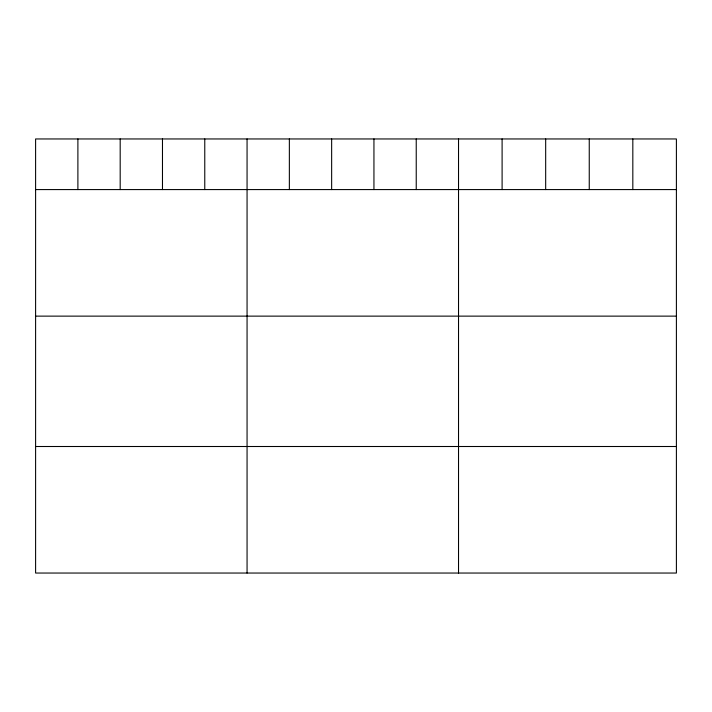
<?xml version="1.0" encoding="UTF-8"?>
<svg xmlns="http://www.w3.org/2000/svg" width="712" height="712" viewBox="0 0 712 712"><rect width="100%" height="100%" fill="white"/><g stroke="black" fill="none" stroke-linecap="round" stroke-linejoin="round"><path stroke-width="1.07" d="M676.4 189.579L676.4 573.044L35.6 573.044L35.6 138.956L676.4 138.956L676.4 189.579L35.6 189.579M35.6 316.128L676.4 316.128M35.6 446.504L676.4 446.504M632.826 138.956L632.826 189.579M589.251 138.956L589.251 189.579M545.677 138.956L545.677 189.579M502.102 138.956L502.102 189.579M458.528 138.956L458.528 573.044M416.235 138.956L416.235 189.579M373.942 138.956L373.942 189.579M331.65 138.956L331.65 189.579M289.357 138.956L289.357 189.579M247.064 138.956L247.064 573.044M204.771 138.956L204.771 189.579M162.478 138.956L162.478 189.579M120.186 138.956L120.186 189.579M77.893 138.956L77.893 189.579"/></g></svg>
